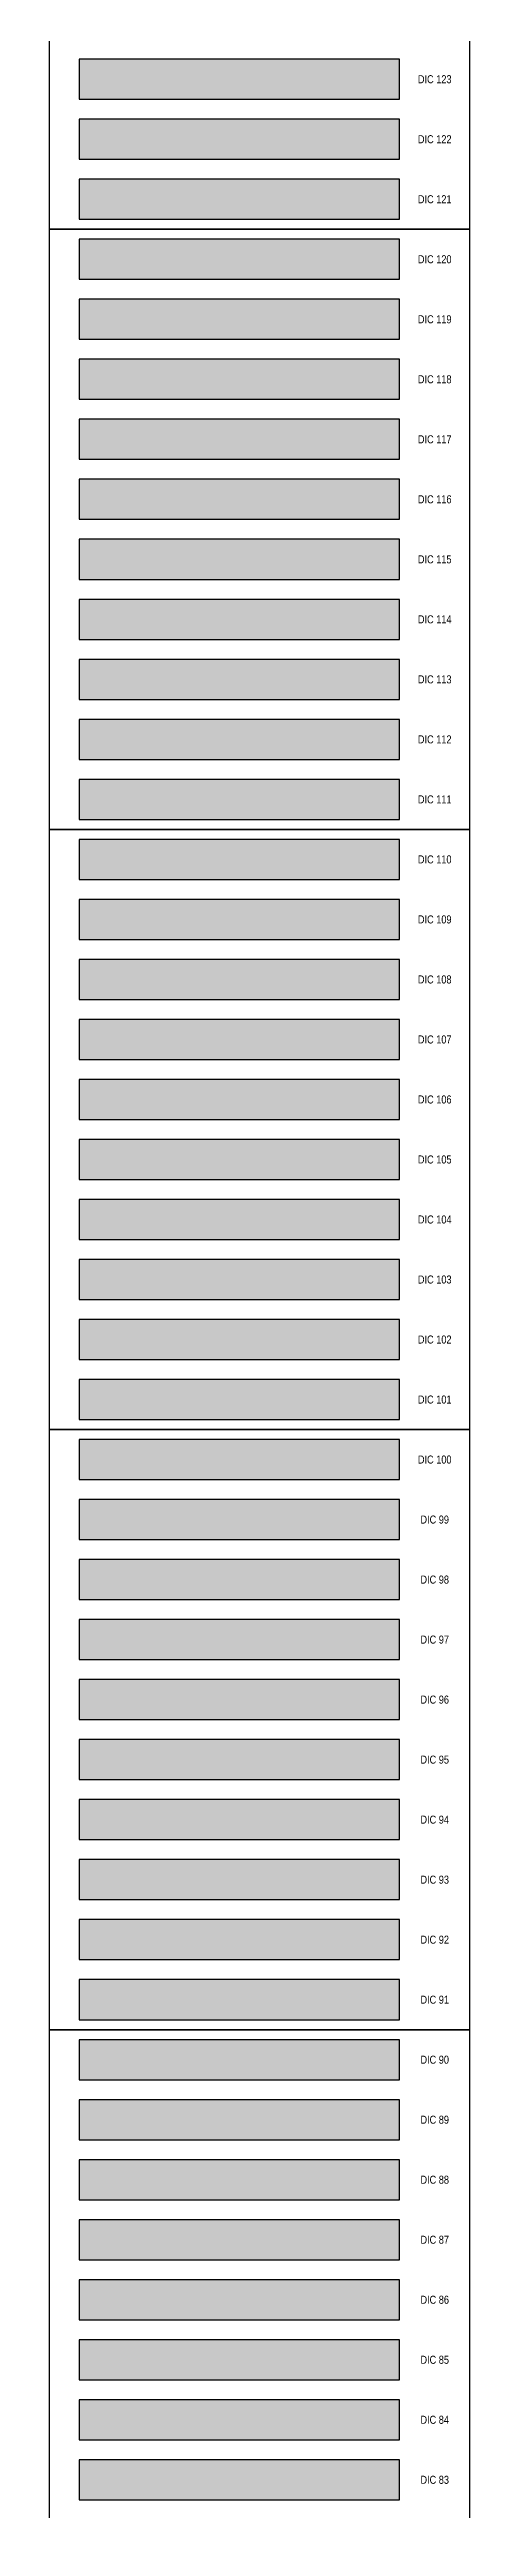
# Model space of a CAD drawing. Header units: millimetres. Extents: x -813692 to 807431, y 0 to 1813163.
# Drawn here: x 0 to 210, y 2460 to 3690 of the extents above; entities that cross this region are included whole.
import ezdxf
from ezdxf.enums import TextEntityAlignment as Align

# ---------------------------------------------------------------- set-up
doc = ezdxf.new("R2010")
doc.units = ezdxf.units.MM
doc.styles.get("Standard").update_dxf_attribs({"font": 'ARIALN.TTF'})

msp = doc.modelspace()

# ---------------------------------------------------------------- hatches: boundary and pattern name
at = {"layer": 'Defpoints', "ltscale": 100, "true_color": 0xffa800}
msp.add_hatch(color=40, dxfattribs=at).paths.add_polyline_path([(15, 3665), (175, 3665), (175, 3685), (15, 3685)])
msp.add_hatch(color=40, dxfattribs=at).paths.add_polyline_path([(15, 3665), (175, 3665), (175, 3685), (15, 3685)])
at = {"layer": 'Defpoints', "ltscale": 100, "true_color": 0xff9d19}
msp.add_hatch(color=30, dxfattribs=at).paths.add_polyline_path([(15, 3635), (175, 3635), (175, 3655), (15, 3655)])
msp.add_hatch(color=30, dxfattribs=at).paths.add_polyline_path([(15, 3635), (175, 3635), (175, 3655), (15, 3655)])
at = {"layer": 'Defpoints', "ltscale": 100, "true_color": 0xff871c}
msp.add_hatch(color=30, dxfattribs=at).paths.add_polyline_path([(15, 3605), (175, 3605), (175, 3625), (15, 3625)])
msp.add_hatch(color=30, dxfattribs=at).paths.add_polyline_path([(15, 3605), (175, 3605), (175, 3625), (15, 3625)])
at = {"layer": 'Defpoints', "ltscale": 100, "true_color": 0xff7e1c}
msp.add_hatch(color=30, dxfattribs=at).paths.add_polyline_path([(15, 3575), (175, 3575), (175, 3595), (15, 3595)])
msp.add_hatch(color=30, dxfattribs=at).paths.add_polyline_path([(15, 3575), (175, 3575), (175, 3595), (15, 3595)])
at = {"layer": 'Defpoints', "ltscale": 100, "true_color": 0xff6733}
msp.add_hatch(color=30, dxfattribs=at).paths.add_polyline_path([(15, 3545), (175, 3545), (175, 3565), (15, 3565)])
msp.add_hatch(color=30, dxfattribs=at).paths.add_polyline_path([(15, 3545), (175, 3545), (175, 3565), (15, 3565)])
at = {"layer": 'Defpoints', "ltscale": 100, "true_color": 0xfe4745}
msp.add_hatch(color=13, dxfattribs=at).paths.add_polyline_path([(15, 3515), (175, 3515), (175, 3535), (15, 3535)])
msp.add_hatch(color=13, dxfattribs=at).paths.add_polyline_path([(15, 3515), (175, 3515), (175, 3535), (15, 3535)])
at = {"layer": 'Defpoints', "ltscale": 100, "true_color": 0xfa3b40}
msp.add_hatch(color=240, dxfattribs=at).paths.add_polyline_path([(15, 3485), (175, 3485), (175, 3505), (15, 3505)])
msp.add_hatch(color=240, dxfattribs=at).paths.add_polyline_path([(15, 3485), (175, 3485), (175, 3505), (15, 3505)])
at = {"layer": 'Defpoints', "ltscale": 100, "true_color": 0xf93c48}
msp.add_hatch(color=240, dxfattribs=at).paths.add_polyline_path([(15, 3455), (175, 3455), (175, 3475), (15, 3475)])
msp.add_hatch(color=240, dxfattribs=at).paths.add_polyline_path([(15, 3455), (175, 3455), (175, 3475), (15, 3475)])
at = {"layer": 'Defpoints', "ltscale": 100, "true_color": 0xf8405c}
msp.add_hatch(color=13, dxfattribs=at).paths.add_polyline_path([(15, 3425), (175, 3425), (175, 3445), (15, 3445)])
msp.add_hatch(color=13, dxfattribs=at).paths.add_polyline_path([(15, 3425), (175, 3425), (175, 3445), (15, 3445)])
at = {"layer": 'Defpoints', "ltscale": 100, "true_color": 0xec2365}
msp.add_hatch(color=232, dxfattribs=at).paths.add_polyline_path([(15, 3395), (175, 3395), (175, 3415), (15, 3415)])
msp.add_hatch(color=232, dxfattribs=at).paths.add_polyline_path([(15, 3395), (175, 3395), (175, 3415), (15, 3415)])
at = {"layer": 'Defpoints', "ltscale": 100, "true_color": 0xeb347c}
msp.add_hatch(color=230, dxfattribs=at).paths.add_polyline_path([(15, 3365), (175, 3365), (175, 3385), (15, 3385)])
msp.add_hatch(color=230, dxfattribs=at).paths.add_polyline_path([(15, 3365), (175, 3365), (175, 3385), (15, 3385)])
at = {"layer": 'Defpoints', "ltscale": 100, "true_color": 0xe42f95}
msp.add_hatch(color=222, dxfattribs=at).paths.add_polyline_path([(15, 3335), (175, 3335), (175, 3355), (15, 3355)])
msp.add_hatch(color=222, dxfattribs=at).paths.add_polyline_path([(15, 3335), (175, 3335), (175, 3355), (15, 3355)])
at = {"layer": 'Defpoints', "ltscale": 100, "true_color": 0xe53194}
msp.add_hatch(color=222, dxfattribs=at).paths.add_polyline_path([(15, 3305), (175, 3305), (175, 3325), (15, 3325)])
msp.add_hatch(color=222, dxfattribs=at).paths.add_polyline_path([(15, 3305), (175, 3305), (175, 3325), (15, 3325)])
at = {"layer": 'Defpoints', "ltscale": 100, "true_color": 0xd2359c}
msp.add_hatch(color=233, dxfattribs=at).paths.add_polyline_path([(15, 3275), (175, 3275), (175, 3295), (15, 3295)])
msp.add_hatch(color=233, dxfattribs=at).paths.add_polyline_path([(15, 3275), (175, 3275), (175, 3295), (15, 3295)])
at = {"layer": 'Defpoints', "ltscale": 100, "true_color": 0xd64ebe}
msp.add_hatch(color=223, dxfattribs=at).paths.add_polyline_path([(15, 3245), (175, 3245), (175, 3265), (15, 3265)])
msp.add_hatch(color=223, dxfattribs=at).paths.add_polyline_path([(15, 3245), (175, 3245), (175, 3265), (15, 3265)])
at = {"layer": 'Defpoints', "ltscale": 100, "true_color": 0xb43ba2}
msp.add_hatch(color=215, dxfattribs=at).paths.add_polyline_path([(15, 3215), (175, 3215), (175, 3235), (15, 3235)])
msp.add_hatch(color=215, dxfattribs=at).paths.add_polyline_path([(15, 3215), (175, 3215), (175, 3235), (15, 3235)])
at = {"layer": 'Defpoints', "ltscale": 100, "true_color": 0xc05ec4}
msp.add_hatch(color=213, dxfattribs=at).paths.add_polyline_path([(15, 3185), (175, 3185), (175, 3205), (15, 3205)])
msp.add_hatch(color=213, dxfattribs=at).paths.add_polyline_path([(15, 3185), (175, 3185), (175, 3205), (15, 3205)])
at = {"layer": 'Defpoints', "ltscale": 100, "true_color": 0xb074d6}
msp.add_hatch(color=203, dxfattribs=at).paths.add_polyline_path([(15, 3155), (175, 3155), (175, 3175), (15, 3175)])
msp.add_hatch(color=203, dxfattribs=at).paths.add_polyline_path([(15, 3155), (175, 3155), (175, 3175), (15, 3175)])
at = {"layer": 'Defpoints', "ltscale": 100, "true_color": 0x8f76d6}
msp.add_hatch(color=193, dxfattribs=at).paths.add_polyline_path([(15, 3125), (175, 3125), (175, 3145), (15, 3145)])
msp.add_hatch(color=193, dxfattribs=at).paths.add_polyline_path([(15, 3125), (175, 3125), (175, 3145), (15, 3145)])
at = {"layer": 'Defpoints', "ltscale": 100, "true_color": 0x878ddc}
msp.add_hatch(color=171, dxfattribs=at).paths.add_polyline_path([(15, 3095), (175, 3095), (175, 3115), (15, 3115)])
msp.add_hatch(color=171, dxfattribs=at).paths.add_polyline_path([(15, 3095), (175, 3095), (175, 3115), (15, 3115)])
at = {"layer": 'Defpoints', "ltscale": 100, "true_color": 0x7b92dc}
msp.add_hatch(color=153, dxfattribs=at).paths.add_polyline_path([(15, 3065), (175, 3065), (175, 3085), (15, 3085)])
msp.add_hatch(color=153, dxfattribs=at).paths.add_polyline_path([(15, 3065), (175, 3065), (175, 3085), (15, 3085)])
at = {"layer": 'Defpoints', "ltscale": 100, "true_color": 0x6b99dd}
msp.add_hatch(color=153, dxfattribs=at).paths.add_polyline_path([(15, 3035), (175, 3035), (175, 3055), (15, 3055)])
msp.add_hatch(color=153, dxfattribs=at).paths.add_polyline_path([(15, 3035), (175, 3035), (175, 3055), (15, 3055)])
at = {"layer": 'Defpoints', "ltscale": 100, "true_color": 0x5797dc}
msp.add_hatch(color=153, dxfattribs=at).paths.add_polyline_path([(15, 3005), (175, 3005), (175, 3025), (15, 3025)])
msp.add_hatch(color=153, dxfattribs=at).paths.add_polyline_path([(15, 3005), (175, 3005), (175, 3025), (15, 3025)])
at = {"layer": 'Defpoints', "ltscale": 100, "true_color": 0x009cc8}
msp.add_hatch(color=142, dxfattribs=at).paths.add_polyline_path([(15, 2975), (175, 2975), (175, 2995), (15, 2995)])
msp.add_hatch(color=142, dxfattribs=at).paths.add_polyline_path([(15, 2975), (175, 2975), (175, 2995), (15, 2995)])
at = {"layer": 'Defpoints', "ltscale": 100, "true_color": 0x00acd1}
msp.add_hatch(color=142, dxfattribs=at).paths.add_polyline_path([(15, 2945), (175, 2945), (175, 2965), (15, 2965)])
msp.add_hatch(color=142, dxfattribs=at).paths.add_polyline_path([(15, 2945), (175, 2945), (175, 2965), (15, 2965)])
at = {"layer": 'Defpoints', "ltscale": 100, "true_color": 0x00b8cc}
msp.add_hatch(color=132, dxfattribs=at).paths.add_polyline_path([(15, 2915), (175, 2915), (175, 2935), (15, 2935)])
msp.add_hatch(color=132, dxfattribs=at).paths.add_polyline_path([(15, 2915), (175, 2915), (175, 2935), (15, 2935)])
at = {"layer": 'Defpoints', "ltscale": 100, "true_color": 0x00bdc6}
msp.add_hatch(color=132, dxfattribs=at).paths.add_polyline_path([(15, 2885), (175, 2885), (175, 2905), (15, 2905)])
msp.add_hatch(color=132, dxfattribs=at).paths.add_polyline_path([(15, 2885), (175, 2885), (175, 2905), (15, 2905)])
at = {"layer": 'Defpoints', "ltscale": 100, "true_color": 0x00b8be}
msp.add_hatch(color=132, dxfattribs=at).paths.add_polyline_path([(15, 2855), (175, 2855), (175, 2875), (15, 2875)])
msp.add_hatch(color=132, dxfattribs=at).paths.add_polyline_path([(15, 2855), (175, 2855), (175, 2875), (15, 2875)])
at = {"layer": 'Defpoints', "ltscale": 100, "true_color": 0x00bda5}
msp.add_hatch(color=122, dxfattribs=at).paths.add_polyline_path([(15, 2825), (175, 2825), (175, 2845), (15, 2845)])
msp.add_hatch(color=122, dxfattribs=at).paths.add_polyline_path([(15, 2825), (175, 2825), (175, 2845), (15, 2845)])
at = {"layer": 'Defpoints', "ltscale": 100, "true_color": 0x00c3a7}
msp.add_hatch(color=122, dxfattribs=at).paths.add_polyline_path([(15, 2795), (175, 2795), (175, 2815), (15, 2815)])
msp.add_hatch(color=122, dxfattribs=at).paths.add_polyline_path([(15, 2795), (175, 2795), (175, 2815), (15, 2815)])
at = {"layer": 'Defpoints', "ltscale": 100, "true_color": 0x00c295}
msp.add_hatch(color=122, dxfattribs=at).paths.add_polyline_path([(15, 2765), (175, 2765), (175, 2785), (15, 2785)])
msp.add_hatch(color=122, dxfattribs=at).paths.add_polyline_path([(15, 2765), (175, 2765), (175, 2785), (15, 2785)])
at = {"layer": 'Defpoints', "ltscale": 100, "true_color": 0x00c262}
msp.add_hatch(color=112, dxfattribs=at).paths.add_polyline_path([(15, 2735), (175, 2735), (175, 2755), (15, 2755)])
msp.add_hatch(color=112, dxfattribs=at).paths.add_polyline_path([(15, 2735), (175, 2735), (175, 2755), (15, 2755)])
at = {"layer": 'Defpoints', "ltscale": 100, "true_color": 0x65c03a}
msp.add_hatch(color=85, dxfattribs=at).paths.add_polyline_path([(15, 2705), (175, 2705), (175, 2725), (15, 2725)])
msp.add_hatch(color=85, dxfattribs=at).paths.add_polyline_path([(15, 2705), (175, 2705), (175, 2725), (15, 2725)])
at = {"layer": 'Defpoints', "ltscale": 100, "true_color": 0x9dcd20}
msp.add_hatch(color=62, dxfattribs=at).paths.add_polyline_path([(15, 2675), (175, 2675), (175, 2695), (15, 2695)])
msp.add_hatch(color=62, dxfattribs=at).paths.add_polyline_path([(15, 2675), (175, 2675), (175, 2695), (15, 2695)])
at = {"layer": 'Defpoints', "ltscale": 100, "true_color": 0xb9dc40}
msp.add_hatch(color=63, dxfattribs=at).paths.add_polyline_path([(15, 2645), (175, 2645), (175, 2665), (15, 2665)])
msp.add_hatch(color=63, dxfattribs=at).paths.add_polyline_path([(15, 2645), (175, 2645), (175, 2665), (15, 2665)])
at = {"layer": 'Defpoints', "ltscale": 100, "true_color": 0xd8dc1b}
msp.add_hatch(color=52, dxfattribs=at).paths.add_polyline_path([(15, 2615), (175, 2615), (175, 2635), (15, 2635)])
msp.add_hatch(color=52, dxfattribs=at).paths.add_polyline_path([(15, 2615), (175, 2615), (175, 2635), (15, 2635)])
at = {"layer": 'Defpoints', "ltscale": 100, "true_color": 0xf7e200}
msp.add_hatch(color=2, dxfattribs=at).paths.add_polyline_path([(15, 2585), (175, 2585), (175, 2605), (15, 2605)])
msp.add_hatch(color=2, dxfattribs=at).paths.add_polyline_path([(15, 2585), (175, 2585), (175, 2605), (15, 2605)])
at = {"layer": 'Defpoints', "ltscale": 100, "true_color": 0xffba00}
msp.add_hatch(color=40, dxfattribs=at).paths.add_polyline_path([(15, 2555), (175, 2555), (175, 2575), (15, 2575)])
msp.add_hatch(color=40, dxfattribs=at).paths.add_polyline_path([(15, 2555), (175, 2555), (175, 2575), (15, 2575)])
at = {"layer": 'Defpoints', "ltscale": 100, "true_color": 0xffa912}
msp.add_hatch(color=40, dxfattribs=at).paths.add_polyline_path([(15, 2525), (175, 2525), (175, 2545), (15, 2545)])
msp.add_hatch(color=40, dxfattribs=at).paths.add_polyline_path([(15, 2525), (175, 2525), (175, 2545), (15, 2545)])
at = {"layer": 'Defpoints', "ltscale": 100, "true_color": 0xffa727}
msp.add_hatch(color=40, dxfattribs=at).paths.add_polyline_path([(15, 2495), (175, 2495), (175, 2515), (15, 2515)])
msp.add_hatch(color=40, dxfattribs=at).paths.add_polyline_path([(15, 2495), (175, 2495), (175, 2515), (15, 2515)])
at = {"layer": 'Defpoints', "ltscale": 100, "true_color": 0xff8e1f}
msp.add_hatch(color=30, dxfattribs=at).paths.add_polyline_path([(15, 2465), (175, 2465), (175, 2485), (15, 2485)])
msp.add_hatch(color=30, dxfattribs=at).paths.add_polyline_path([(15, 2465), (175, 2465), (175, 2485), (15, 2485)])

# ---------------------------------------------------------------- linework, layer by layer
at = {"layer": 'Defpoints', "color": 7, "ltscale": 100}
for points in [[(0, 3600), (210, 3600), (210, 3900), (0, 3900)], [(0, 3600), (210, 3600), (210, 3900), (0, 3900)], [(0, 3300), (210, 3300), (210, 3600), (0, 3600)], [(0, 3300), (210, 3300), (210, 3600), (0, 3600)], [(0, 3000), (210, 3000), (210, 3300), (0, 3300)], [(0, 3000), (210, 3000), (210, 3300), (0, 3300)], [(0, 2700), (210, 2700), (210, 3000), (0, 3000)], [(0, 2700), (210, 2700), (210, 3000), (0, 3000)], [(0, 2400), (210, 2400), (210, 2700), (0, 2700)], [(0, 2400), (210, 2400), (210, 2700), (0, 2700)]]:
    msp.add_lwpolyline(points, close=True, dxfattribs=at)
at = {"layer": 'Defpoints', "color": 40, "ltscale": 100, "true_color": 0xffa800}
msp.add_lwpolyline([(15, 3665), (175, 3665), (175, 3685), (15, 3685)], close=True, dxfattribs=at)
msp.add_lwpolyline([(15, 3665), (175, 3665), (175, 3685), (15, 3685)], close=True, dxfattribs=at)
at = {"layer": 'Defpoints', "color": 30, "ltscale": 100, "true_color": 0xff9d19}
msp.add_lwpolyline([(15, 3635), (175, 3635), (175, 3655), (15, 3655)], close=True, dxfattribs=at)
msp.add_lwpolyline([(15, 3635), (175, 3635), (175, 3655), (15, 3655)], close=True, dxfattribs=at)
at = {"layer": 'Defpoints', "color": 30, "ltscale": 100, "true_color": 0xff871c}
msp.add_lwpolyline([(15, 3605), (175, 3605), (175, 3625), (15, 3625)], close=True, dxfattribs=at)
msp.add_lwpolyline([(15, 3605), (175, 3605), (175, 3625), (15, 3625)], close=True, dxfattribs=at)
at = {"layer": 'Defpoints', "color": 30, "ltscale": 100, "true_color": 0xff7e1c}
msp.add_lwpolyline([(15, 3575), (175, 3575), (175, 3595), (15, 3595)], close=True, dxfattribs=at)
msp.add_lwpolyline([(15, 3575), (175, 3575), (175, 3595), (15, 3595)], close=True, dxfattribs=at)
at = {"layer": 'Defpoints', "color": 30, "ltscale": 100, "true_color": 0xff6733}
msp.add_lwpolyline([(15, 3545), (175, 3545), (175, 3565), (15, 3565)], close=True, dxfattribs=at)
msp.add_lwpolyline([(15, 3545), (175, 3545), (175, 3565), (15, 3565)], close=True, dxfattribs=at)
at = {"layer": 'Defpoints', "color": 13, "ltscale": 100, "true_color": 0xfe4745}
msp.add_lwpolyline([(15, 3515), (175, 3515), (175, 3535), (15, 3535)], close=True, dxfattribs=at)
msp.add_lwpolyline([(15, 3515), (175, 3515), (175, 3535), (15, 3535)], close=True, dxfattribs=at)
at = {"layer": 'Defpoints', "color": 240, "ltscale": 100, "true_color": 0xfa3b40}
msp.add_lwpolyline([(15, 3485), (175, 3485), (175, 3505), (15, 3505)], close=True, dxfattribs=at)
msp.add_lwpolyline([(15, 3485), (175, 3485), (175, 3505), (15, 3505)], close=True, dxfattribs=at)
at = {"layer": 'Defpoints', "color": 240, "ltscale": 100, "true_color": 0xf93c48}
msp.add_lwpolyline([(15, 3455), (175, 3455), (175, 3475), (15, 3475)], close=True, dxfattribs=at)
msp.add_lwpolyline([(15, 3455), (175, 3455), (175, 3475), (15, 3475)], close=True, dxfattribs=at)
at = {"layer": 'Defpoints', "color": 13, "ltscale": 100, "true_color": 0xf8405c}
msp.add_lwpolyline([(15, 3425), (175, 3425), (175, 3445), (15, 3445)], close=True, dxfattribs=at)
msp.add_lwpolyline([(15, 3425), (175, 3425), (175, 3445), (15, 3445)], close=True, dxfattribs=at)
at = {"layer": 'Defpoints', "color": 232, "ltscale": 100, "true_color": 0xec2365}
msp.add_lwpolyline([(15, 3395), (175, 3395), (175, 3415), (15, 3415)], close=True, dxfattribs=at)
msp.add_lwpolyline([(15, 3395), (175, 3395), (175, 3415), (15, 3415)], close=True, dxfattribs=at)
at = {"layer": 'Defpoints', "color": 230, "ltscale": 100, "true_color": 0xeb347c}
msp.add_lwpolyline([(15, 3365), (175, 3365), (175, 3385), (15, 3385)], close=True, dxfattribs=at)
msp.add_lwpolyline([(15, 3365), (175, 3365), (175, 3385), (15, 3385)], close=True, dxfattribs=at)
at = {"layer": 'Defpoints', "color": 222, "ltscale": 100, "true_color": 0xe42f95}
msp.add_lwpolyline([(15, 3335), (175, 3335), (175, 3355), (15, 3355)], close=True, dxfattribs=at)
msp.add_lwpolyline([(15, 3335), (175, 3335), (175, 3355), (15, 3355)], close=True, dxfattribs=at)
at = {"layer": 'Defpoints', "color": 222, "ltscale": 100, "true_color": 0xe53194}
msp.add_lwpolyline([(15, 3305), (175, 3305), (175, 3325), (15, 3325)], close=True, dxfattribs=at)
msp.add_lwpolyline([(15, 3305), (175, 3305), (175, 3325), (15, 3325)], close=True, dxfattribs=at)
at = {"layer": 'Defpoints', "color": 233, "ltscale": 100, "true_color": 0xd2359c}
msp.add_lwpolyline([(15, 3275), (175, 3275), (175, 3295), (15, 3295)], close=True, dxfattribs=at)
msp.add_lwpolyline([(15, 3275), (175, 3275), (175, 3295), (15, 3295)], close=True, dxfattribs=at)
at = {"layer": 'Defpoints', "color": 223, "ltscale": 100, "true_color": 0xd64ebe}
msp.add_lwpolyline([(15, 3245), (175, 3245), (175, 3265), (15, 3265)], close=True, dxfattribs=at)
msp.add_lwpolyline([(15, 3245), (175, 3245), (175, 3265), (15, 3265)], close=True, dxfattribs=at)
at = {"layer": 'Defpoints', "color": 215, "ltscale": 100, "true_color": 0xb43ba2}
msp.add_lwpolyline([(15, 3215), (175, 3215), (175, 3235), (15, 3235)], close=True, dxfattribs=at)
msp.add_lwpolyline([(15, 3215), (175, 3215), (175, 3235), (15, 3235)], close=True, dxfattribs=at)
at = {"layer": 'Defpoints', "color": 213, "ltscale": 100, "true_color": 0xc05ec4}
msp.add_lwpolyline([(15, 3185), (175, 3185), (175, 3205), (15, 3205)], close=True, dxfattribs=at)
msp.add_lwpolyline([(15, 3185), (175, 3185), (175, 3205), (15, 3205)], close=True, dxfattribs=at)
at = {"layer": 'Defpoints', "color": 203, "ltscale": 100, "true_color": 0xb074d6}
msp.add_lwpolyline([(15, 3155), (175, 3155), (175, 3175), (15, 3175)], close=True, dxfattribs=at)
msp.add_lwpolyline([(15, 3155), (175, 3155), (175, 3175), (15, 3175)], close=True, dxfattribs=at)
at = {"layer": 'Defpoints', "color": 193, "ltscale": 100, "true_color": 0x8f76d6}
msp.add_lwpolyline([(15, 3125), (175, 3125), (175, 3145), (15, 3145)], close=True, dxfattribs=at)
msp.add_lwpolyline([(15, 3125), (175, 3125), (175, 3145), (15, 3145)], close=True, dxfattribs=at)
at = {"layer": 'Defpoints', "color": 171, "ltscale": 100, "true_color": 0x878ddc}
msp.add_lwpolyline([(15, 3095), (175, 3095), (175, 3115), (15, 3115)], close=True, dxfattribs=at)
msp.add_lwpolyline([(15, 3095), (175, 3095), (175, 3115), (15, 3115)], close=True, dxfattribs=at)
at = {"layer": 'Defpoints', "color": 153, "ltscale": 100, "true_color": 0x7b92dc}
msp.add_lwpolyline([(15, 3065), (175, 3065), (175, 3085), (15, 3085)], close=True, dxfattribs=at)
msp.add_lwpolyline([(15, 3065), (175, 3065), (175, 3085), (15, 3085)], close=True, dxfattribs=at)
at = {"layer": 'Defpoints', "color": 153, "ltscale": 100, "true_color": 0x6b99dd}
msp.add_lwpolyline([(15, 3035), (175, 3035), (175, 3055), (15, 3055)], close=True, dxfattribs=at)
msp.add_lwpolyline([(15, 3035), (175, 3035), (175, 3055), (15, 3055)], close=True, dxfattribs=at)
at = {"layer": 'Defpoints', "color": 153, "ltscale": 100, "true_color": 0x5797dc}
msp.add_lwpolyline([(15, 3005), (175, 3005), (175, 3025), (15, 3025)], close=True, dxfattribs=at)
msp.add_lwpolyline([(15, 3005), (175, 3005), (175, 3025), (15, 3025)], close=True, dxfattribs=at)
at = {"layer": 'Defpoints', "color": 142, "ltscale": 100, "true_color": 0x009cc8}
msp.add_lwpolyline([(15, 2975), (175, 2975), (175, 2995), (15, 2995)], close=True, dxfattribs=at)
msp.add_lwpolyline([(15, 2975), (175, 2975), (175, 2995), (15, 2995)], close=True, dxfattribs=at)
at = {"layer": 'Defpoints', "color": 142, "ltscale": 100, "true_color": 0x00acd1}
msp.add_lwpolyline([(15, 2945), (175, 2945), (175, 2965), (15, 2965)], close=True, dxfattribs=at)
msp.add_lwpolyline([(15, 2945), (175, 2945), (175, 2965), (15, 2965)], close=True, dxfattribs=at)
at = {"layer": 'Defpoints', "color": 132, "ltscale": 100, "true_color": 0x00b8cc}
msp.add_lwpolyline([(15, 2915), (175, 2915), (175, 2935), (15, 2935)], close=True, dxfattribs=at)
msp.add_lwpolyline([(15, 2915), (175, 2915), (175, 2935), (15, 2935)], close=True, dxfattribs=at)
at = {"layer": 'Defpoints', "color": 132, "ltscale": 100, "true_color": 0x00bdc6}
msp.add_lwpolyline([(15, 2885), (175, 2885), (175, 2905), (15, 2905)], close=True, dxfattribs=at)
msp.add_lwpolyline([(15, 2885), (175, 2885), (175, 2905), (15, 2905)], close=True, dxfattribs=at)
at = {"layer": 'Defpoints', "color": 132, "ltscale": 100, "true_color": 0x00b8be}
msp.add_lwpolyline([(15, 2855), (175, 2855), (175, 2875), (15, 2875)], close=True, dxfattribs=at)
msp.add_lwpolyline([(15, 2855), (175, 2855), (175, 2875), (15, 2875)], close=True, dxfattribs=at)
at = {"layer": 'Defpoints', "color": 122, "ltscale": 100, "true_color": 0x00bda5}
msp.add_lwpolyline([(15, 2825), (175, 2825), (175, 2845), (15, 2845)], close=True, dxfattribs=at)
msp.add_lwpolyline([(15, 2825), (175, 2825), (175, 2845), (15, 2845)], close=True, dxfattribs=at)
at = {"layer": 'Defpoints', "color": 122, "ltscale": 100, "true_color": 0x00c3a7}
msp.add_lwpolyline([(15, 2795), (175, 2795), (175, 2815), (15, 2815)], close=True, dxfattribs=at)
msp.add_lwpolyline([(15, 2795), (175, 2795), (175, 2815), (15, 2815)], close=True, dxfattribs=at)
at = {"layer": 'Defpoints', "color": 122, "ltscale": 100, "true_color": 0x00c295}
msp.add_lwpolyline([(15, 2765), (175, 2765), (175, 2785), (15, 2785)], close=True, dxfattribs=at)
msp.add_lwpolyline([(15, 2765), (175, 2765), (175, 2785), (15, 2785)], close=True, dxfattribs=at)
at = {"layer": 'Defpoints', "color": 112, "ltscale": 100, "true_color": 0x00c262}
msp.add_lwpolyline([(15, 2735), (175, 2735), (175, 2755), (15, 2755)], close=True, dxfattribs=at)
msp.add_lwpolyline([(15, 2735), (175, 2735), (175, 2755), (15, 2755)], close=True, dxfattribs=at)
at = {"layer": 'Defpoints', "color": 85, "ltscale": 100, "true_color": 0x65c03a}
msp.add_lwpolyline([(15, 2705), (175, 2705), (175, 2725), (15, 2725)], close=True, dxfattribs=at)
msp.add_lwpolyline([(15, 2705), (175, 2705), (175, 2725), (15, 2725)], close=True, dxfattribs=at)
at = {"layer": 'Defpoints', "color": 62, "ltscale": 100, "true_color": 0x9dcd20}
msp.add_lwpolyline([(15, 2675), (175, 2675), (175, 2695), (15, 2695)], close=True, dxfattribs=at)
msp.add_lwpolyline([(15, 2675), (175, 2675), (175, 2695), (15, 2695)], close=True, dxfattribs=at)
at = {"layer": 'Defpoints', "color": 63, "ltscale": 100, "true_color": 0xb9dc40}
msp.add_lwpolyline([(15, 2645), (175, 2645), (175, 2665), (15, 2665)], close=True, dxfattribs=at)
msp.add_lwpolyline([(15, 2645), (175, 2645), (175, 2665), (15, 2665)], close=True, dxfattribs=at)
at = {"layer": 'Defpoints', "color": 52, "ltscale": 100, "true_color": 0xd8dc1b}
msp.add_lwpolyline([(15, 2615), (175, 2615), (175, 2635), (15, 2635)], close=True, dxfattribs=at)
msp.add_lwpolyline([(15, 2615), (175, 2615), (175, 2635), (15, 2635)], close=True, dxfattribs=at)
at = {"layer": 'Defpoints', "color": 2, "ltscale": 100, "true_color": 0xf7e200}
msp.add_lwpolyline([(15, 2585), (175, 2585), (175, 2605), (15, 2605)], close=True, dxfattribs=at)
msp.add_lwpolyline([(15, 2585), (175, 2585), (175, 2605), (15, 2605)], close=True, dxfattribs=at)
at = {"layer": 'Defpoints', "color": 40, "ltscale": 100, "true_color": 0xffba00}
msp.add_lwpolyline([(15, 2555), (175, 2555), (175, 2575), (15, 2575)], close=True, dxfattribs=at)
msp.add_lwpolyline([(15, 2555), (175, 2555), (175, 2575), (15, 2575)], close=True, dxfattribs=at)
at = {"layer": 'Defpoints', "color": 40, "ltscale": 100, "true_color": 0xffa912}
msp.add_lwpolyline([(15, 2525), (175, 2525), (175, 2545), (15, 2545)], close=True, dxfattribs=at)
msp.add_lwpolyline([(15, 2525), (175, 2525), (175, 2545), (15, 2545)], close=True, dxfattribs=at)
at = {"layer": 'Defpoints', "color": 40, "ltscale": 100, "true_color": 0xffa727}
msp.add_lwpolyline([(15, 2495), (175, 2495), (175, 2515), (15, 2515)], close=True, dxfattribs=at)
msp.add_lwpolyline([(15, 2495), (175, 2495), (175, 2515), (15, 2515)], close=True, dxfattribs=at)
at = {"layer": 'Defpoints', "color": 30, "ltscale": 100, "true_color": 0xff8e1f}
msp.add_lwpolyline([(15, 2465), (175, 2465), (175, 2485), (15, 2485)], close=True, dxfattribs=at)
msp.add_lwpolyline([(15, 2465), (175, 2465), (175, 2485), (15, 2485)], close=True, dxfattribs=at)

# ---------------------------------------------------------------- texts
at = {"layer": 'Defpoints', "color": 7, "ltscale": 100}
for s, p in [('DIC 123', (192.5, 3675)), ('DIC 123', (192.5, 3675)), ('DIC 122', (192.5, 3645)), ('DIC 122', (192.5, 3645)), ('DIC 121', (192.5, 3615)), ('DIC 121', (192.5, 3615)), ('DIC 120', (192.5, 3585)), ('DIC 120', (192.5, 3585)), ('DIC 119', (192.5, 3555)), ('DIC 119', (192.5, 3555)), ('DIC 118', (192.5, 3525)), ('DIC 118', (192.5, 3525)), ('DIC 117', (192.5, 3495)), ('DIC 117', (192.5, 3495)), ('DIC 116', (192.5, 3465)), ('DIC 116', (192.5, 3465)), ('DIC 115', (192.5, 3435)), ('DIC 115', (192.5, 3435)), ('DIC 114', (192.5, 3405)), ('DIC 114', (192.5, 3405)), ('DIC 113', (192.5, 3375)), ('DIC 113', (192.5, 3375)), ('DIC 112', (192.5, 3345)), ('DIC 112', (192.5, 3345)), ('DIC 111', (192.5, 3315)), ('DIC 111', (192.5, 3315)), ('DIC 110', (192.5, 3285)), ('DIC 110', (192.5, 3285)), ('DIC 109', (192.5, 3255)), ('DIC 109', (192.5, 3255)), ('DIC 108', (192.5, 3225)), ('DIC 108', (192.5, 3225)), ('DIC 107', (192.5, 3195)), ('DIC 107', (192.5, 3195)), ('DIC 106', (192.5, 3165)), ('DIC 106', (192.5, 3165)), ('DIC 105', (192.5, 3135)), ('DIC 105', (192.5, 3135)), ('DIC 104', (192.5, 3105)), ('DIC 104', (192.5, 3105)), ('DIC 103', (192.5, 3075)), ('DIC 103', (192.5, 3075)), ('DIC 102', (192.5, 3045)), ('DIC 102', (192.5, 3045)), ('DIC 101', (192.5, 3015)), ('DIC 101', (192.5, 3015)), ('DIC 100', (192.5, 2985)), ('DIC 100', (192.5, 2985)), ('DIC 99', (192.5, 2955)), ('DIC 99', (192.5, 2955)), ('DIC 98', (192.5, 2925)), ('DIC 98', (192.5, 2925)), ('DIC 97', (192.5, 2895)), ('DIC 97', (192.5, 2895)), ('DIC 96', (192.5, 2865)), ('DIC 96', (192.5, 2865)), ('DIC 95', (192.5, 2835)), ('DIC 95', (192.5, 2835)), ('DIC 94', (192.5, 2805)), ('DIC 94', (192.5, 2805)), ('DIC 93', (192.5, 2775)), ('DIC 93', (192.5, 2775)), ('DIC 92', (192.5, 2745)), ('DIC 92', (192.5, 2745)), ('DIC 91', (192.5, 2715)), ('DIC 91', (192.5, 2715)), ('DIC 90', (192.5, 2685)), ('DIC 90', (192.5, 2685)), ('DIC 89', (192.5, 2655)), ('DIC 89', (192.5, 2655)), ('DIC 88', (192.5, 2625)), ('DIC 88', (192.5, 2625)), ('DIC 87', (192.5, 2595)), ('DIC 87', (192.5, 2595)), ('DIC 86', (192.5, 2565)), ('DIC 86', (192.5, 2565)), ('DIC 85', (192.5, 2535)), ('DIC 85', (192.5, 2535)), ('DIC 84', (192.5, 2505)), ('DIC 84', (192.5, 2505)), ('DIC 83', (192.5, 2475)), ('DIC 83', (192.5, 2475))]:
    msp.add_text(s, height=4, dxfattribs=at).set_placement(p, align=Align.MIDDLE)

doc.saveas('drawing.dxf')
